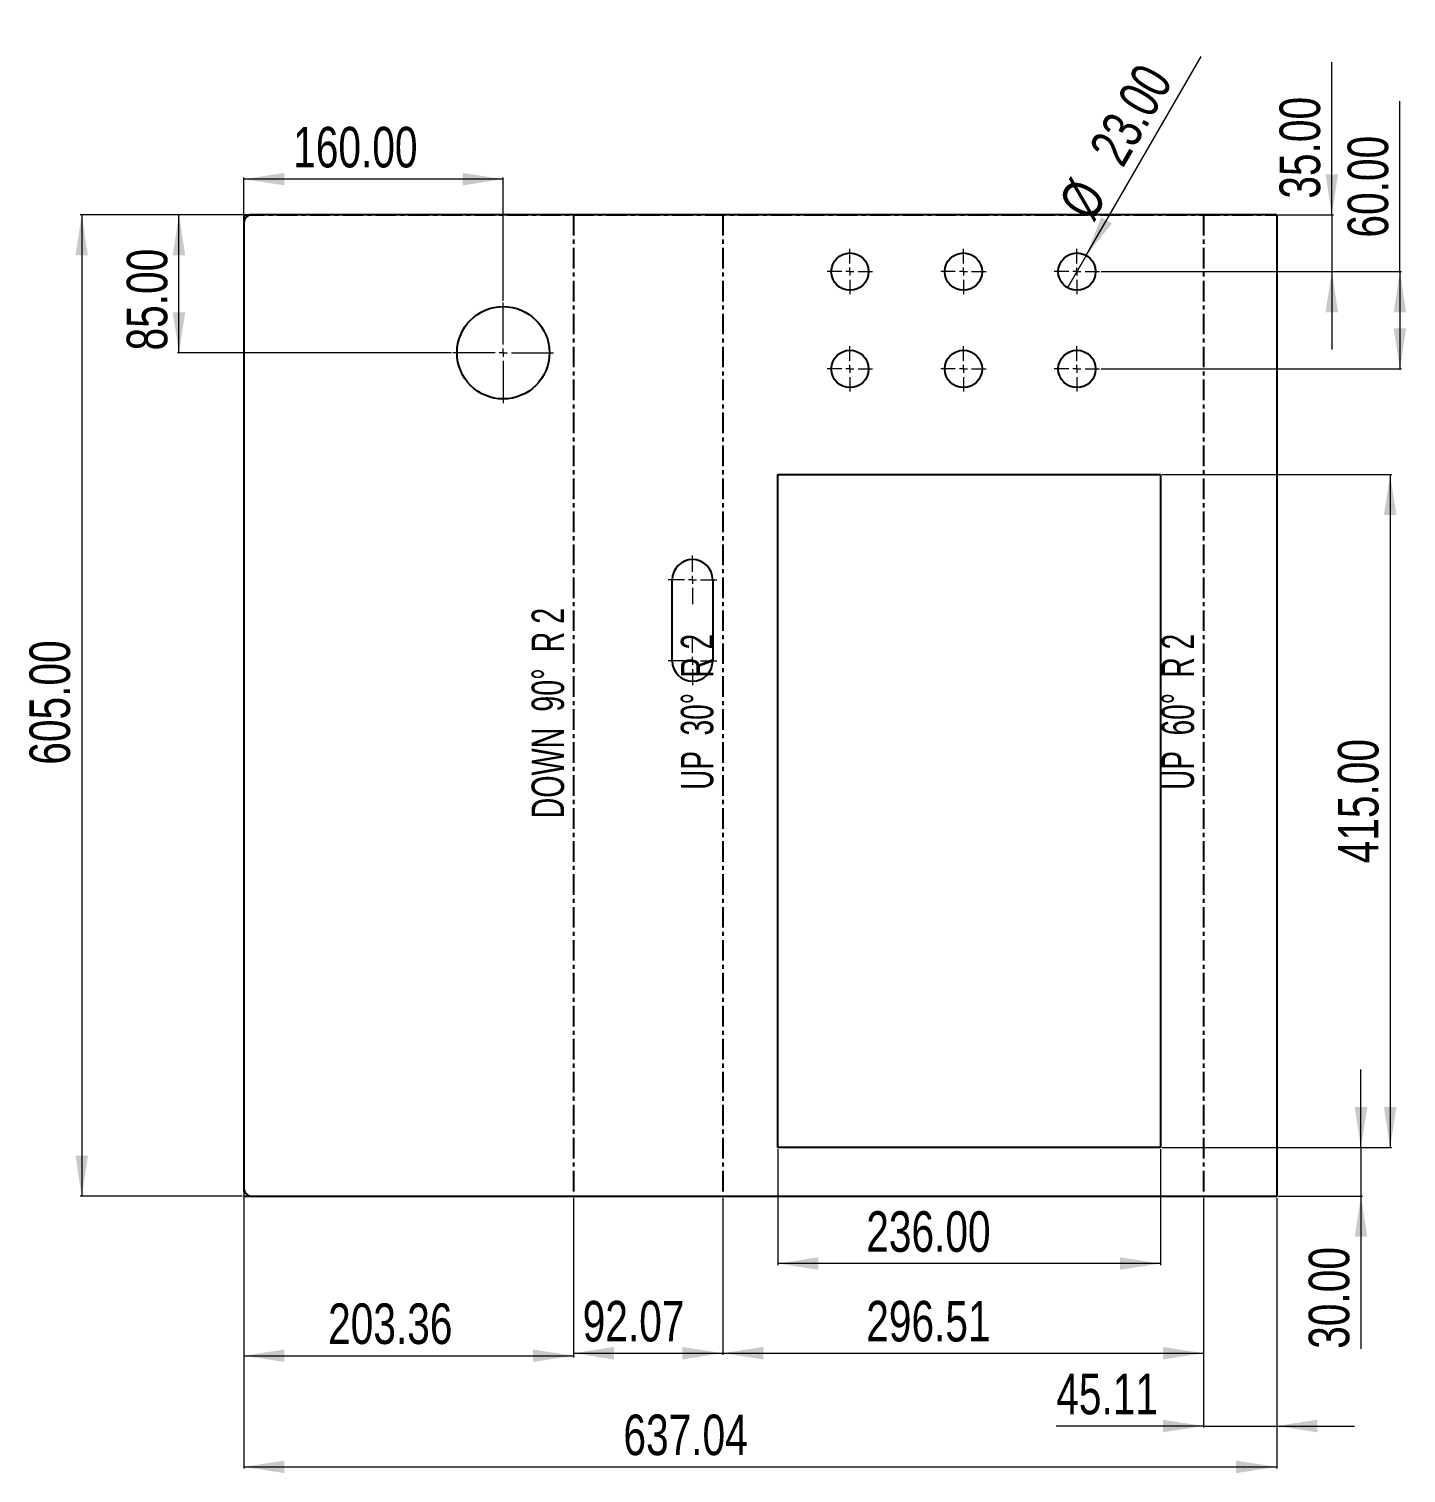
# Model space of a CAD drawing. Header units: millimetres. Extents: x 159 to 1846, y 117 to 2241.
# Drawn here: x 363 to 1212, y 117 to 1008 of the extents above; entities that cross this region are included whole.
import ezdxf

# ---------------------------------------------------------------- set-up
doc = ezdxf.new("R2010")
doc.units = ezdxf.units.MM
doc.linetypes.add('CENTERX2', pattern=[20.32, 12.7, -2.54, 2.54, -2.54])
doc.styles.add('SLDTEXTSTYLE0', font='TXT', dxfattribs={"width": 0.75})
doc.styles.add('SLDTEXTSTYLE2', font='TXT', dxfattribs={"width": 0.660714})
doc.styles.add('SLDTEXTSTYLE3', font='TXT', dxfattribs={"width": 0.645833})
doc.dimstyles.new('SLDDIMSTYLE0', dxfattribs={"dimtxt": 25, "dimasz": 25, "dimexe": 0, "dimexo": 0.0625, "dimgap": 6.25, "dimtad": 1, "dimrnd": 1e-09, "dimzin": 12, "dimdsep": 46, "dimtxsty": 'SLDTEXTSTYLE0', "dimsah": 1, "dimcen": 0.09, "dimadec": 0, "dimazin": 3, "dimtfac": 1, "dimtofl": 0, "dimtmove": 0, "dimatfit": 3, "dimfxl": 1, "dimfrac": 2, "dimtolj": 1, "dimtzin": 12, "dimarcsym": 0})
doc.dimstyles.new('SLDDIMSTYLE1', dxfattribs={"dimtxt": 25, "dimasz": 25, "dimexe": 0, "dimexo": 0.0625, "dimgap": 6.25, "dimtad": 1, "dimrnd": 1e-09, "dimzin": 4, "dimdsep": 46, "dimtxsty": 'SLDTEXTSTYLE0', "dimsah": 1, "dimcen": 0.09, "dimadec": 0, "dimazin": 1, "dimtfac": 1, "dimtofl": 0, "dimtmove": 0, "dimatfit": 3, "dimfxl": 1, "dimfrac": 2, "dimtolj": 1, "dimtzin": 12, "dimarcsym": 0})
doc.dimstyles.new('SLDDIMSTYLE2', dxfattribs={"dimtxt": 25, "dimasz": 25, "dimexe": 0, "dimexo": 0.0625, "dimgap": 6.25, "dimtad": 1, "dimrnd": 1e-09, "dimzin": 4, "dimdsep": 46, "dimtxsty": 'SLDTEXTSTYLE0', "dimsah": 1, "dimcen": 0.09, "dimadec": 0, "dimazin": 1, "dimtfac": 1, "dimtmove": 0, "dimatfit": 0, "dimfxl": 1, "dimfrac": 2, "dimtolj": 1, "dimtzin": 12, "dimarcsym": 0})
doc.dimstyles.new('SLDDIMSTYLE4', dxfattribs={"dimtxt": 25, "dimasz": 25, "dimexe": 0, "dimexo": 0.0625, "dimgap": 6.25, "dimtad": 1, "dimrnd": 1e-09, "dimzin": 12, "dimdsep": 46, "dimtxsty": 'SLDTEXTSTYLE0', "dimsah": 1, "dimcen": 0.09, "dimadec": 0, "dimazin": 3, "dimtfac": 1, "dimtmove": 0, "dimatfit": 0, "dimfxl": 1, "dimfrac": 2, "dimtolj": 1, "dimtzin": 12, "dimarcsym": 0})
doc.dimstyles.new('SLDDIMSTYLE5', dxfattribs={"dimtxt": 25, "dimasz": 25, "dimexe": 0, "dimexo": 0.0625, "dimgap": 6.25, "dimtad": 1, "dimrnd": 1e-09, "dimzin": 4, "dimdsep": 46, "dimtxsty": 'SLDTEXTSTYLE0', "dimblk1": 'NONE', "dimsah": 1, "dimcen": 0, "dimadec": 0, "dimazin": 1, "dimtfac": 1, "dimtmove": 0, "dimatfit": 3, "dimldrblk": 'NONE', "dimfxl": 1, "dimfrac": 2, "dimtolj": 1, "dimtzin": 12, "dimarcsym": 0})

# ---------------------------------------------------------------- blocks, each defined once
blk = doc.blocks.new('_D_17')
at = {"color": 7, "linetype": 'Continuous', "lineweight": 18}
for p, q in [((495.38, 292.08), (495.38, 120.27)), ((1132.42, 287.08), (1132.42, 120.27)), ((495.38, 121.27), (1132.42, 121.27))]:
    blk.add_line(p, q, dxfattribs=at)
for points in [[(495.38, 121.27), (520.38, 117.42), (520.38, 125.12)], [(1132.42, 121.27), (1107.42, 125.12), (1107.42, 117.42)]]:
    blk.add_solid(points, dxfattribs=at)
at = {"color": 7, "linetype": 'Continuous', "lineweight": 18, "insert": (729.5, 153.5), "char_height": 25, "attachment_point": 1, "style": 'SLDTEXTSTYLE0'}
blk.add_mtext('637.04', dxfattribs=at)
blk = doc.blocks.new('_D_18')
at = {"color": 7, "linetype": 'Continuous', "lineweight": 18}
for p, q in [((499.38, 893.08), (394.38, 893.08)), ((395.38, 893.08), (395.38, 288.08)), ((494.38, 288.08), (394.38, 288.08))]:
    blk.add_line(p, q, dxfattribs=at)
for points in [[(395.38, 893.08), (391.53, 868.08), (399.23, 868.08)], [(395.38, 288.08), (399.23, 313.08), (391.53, 313.08)]]:
    blk.add_solid(points, dxfattribs=at)
at = {"color": 7, "linetype": 'Continuous', "lineweight": 18, "insert": (363.15, 554.11), "char_height": 25, "attachment_point": 1, "rotation": 90, "style": 'SLDTEXTSTYLE0'}
blk.add_mtext('605.00', dxfattribs=at)
blk = doc.blocks.new('_D_19')
at = {"color": 7, "linetype": 'Continuous', "lineweight": 18}
for p, q in [((495.38, 889.08), (495.38, 916.08)), ((655.38, 915.08), (495.38, 915.08)), ((655.38, 840.08), (655.38, 916.08))]:
    blk.add_line(p, q, dxfattribs=at)
for points in [[(495.38, 915.08), (520.38, 911.24), (520.38, 918.93)], [(655.38, 915.08), (630.38, 918.93), (630.38, 911.24)]]:
    blk.add_solid(points, dxfattribs=at)
at = {"color": 7, "linetype": 'Continuous', "lineweight": 18, "insert": (525.82, 947.31), "char_height": 25, "attachment_point": 1, "style": 'SLDTEXTSTYLE0'}
blk.add_mtext('160.00', dxfattribs=at)
blk = doc.blocks.new('_D_20')
at = {"color": 7, "linetype": 'Continuous', "lineweight": 18}
for p, q in [((499.38, 893.08), (454.38, 893.08)), ((455.38, 808.08), (455.38, 893.08)), ((623.38, 808.08), (454.38, 808.08))]:
    blk.add_line(p, q, dxfattribs=at)
for points in [[(455.38, 893.08), (451.53, 868.08), (459.23, 868.08)], [(455.38, 808.08), (459.23, 833.08), (451.53, 833.08)]]:
    blk.add_solid(points, dxfattribs=at)
at = {"color": 7, "linetype": 'Continuous', "lineweight": 18, "insert": (423.15, 809.47), "char_height": 25, "attachment_point": 1, "rotation": 90, "style": 'SLDTEXTSTYLE0'}
blk.add_mtext('85.00', dxfattribs=at)
blk = doc.blocks.new('_D_21')
at = {"color": 7, "linetype": 'Continuous', "lineweight": 18}
for p, q in [((824.75, 317.08), (824.75, 245.61)), ((1060.75, 317.08), (1060.75, 245.61)), ((1060.75, 246.61), (824.75, 246.61))]:
    blk.add_line(p, q, dxfattribs=at)
for points in [[(824.75, 246.61), (849.75, 242.77), (849.75, 250.46)], [(1060.75, 246.61), (1035.75, 250.46), (1035.75, 242.77)]]:
    blk.add_solid(points, dxfattribs=at)
at = {"color": 7, "linetype": 'Continuous', "lineweight": 18, "insert": (879.27, 278.84), "char_height": 25, "attachment_point": 1, "style": 'SLDTEXTSTYLE0'}
blk.add_mtext('236.00', dxfattribs=at)
blk = doc.blocks.new('_D_22')
at = {"color": 7, "linetype": 'Continuous', "lineweight": 18}
for p, q in [((1061.75, 733.08), (1203.42, 733.08)), ((1202.42, 733.08), (1202.42, 318.08)), ((1061.75, 318.08), (1203.42, 318.08))]:
    blk.add_line(p, q, dxfattribs=at)
for points in [[(1202.42, 733.08), (1198.58, 708.08), (1206.27, 708.08)], [(1202.42, 318.08), (1206.27, 343.08), (1198.58, 343.08)]]:
    blk.add_solid(points, dxfattribs=at)
at = {"color": 7, "linetype": 'Continuous', "lineweight": 18, "insert": (1170.2, 493.3), "char_height": 25, "attachment_point": 1, "rotation": 90, "style": 'SLDTEXTSTYLE0'}
blk.add_mtext('415.00', dxfattribs=at)
blk = doc.blocks.new('_D_23')
at = {"color": 7, "linetype": 'Continuous', "lineweight": 18}
for p, q in [((1208.42, 858.08), (1208.42, 963.11)), ((1024.21, 858.08), (1209.42, 858.08)), ((1208.42, 858.08), (1208.42, 798.08)), ((1024.21, 798.08), (1209.42, 798.08))]:
    blk.add_line(p, q, dxfattribs=at)
for points in [[(1208.42, 858.08), (1204.58, 833.08), (1212.27, 833.08)], [(1208.42, 798.08), (1212.27, 823.08), (1204.58, 823.08)]]:
    blk.add_solid(points, dxfattribs=at)
at = {"color": 7, "linetype": 'Continuous', "lineweight": 18, "insert": (1176.2, 879.05), "char_height": 25, "attachment_point": 1, "rotation": 90, "style": 'SLDTEXTSTYLE0'}
blk.add_mtext('60.00', dxfattribs=at)
blk = doc.blocks.new('_D_24')
at = {"color": 7, "linetype": 'Continuous', "lineweight": 18}
for q in [(1085.75, 990.65), (1003.46, 848.12)]:
    blk.add_line((1014.96, 868.04), q, dxfattribs=at)
blk.add_solid([(1014.96, 868.04), (1030.79, 887.77), (1024.13, 891.62)], dxfattribs=at)
at = {"color": 7, "linetype": 'Continuous', "lineweight": 18, "char_height": 25, "attachment_point": 1, "rotation": 60, "style": 'SLDTEXTSTYLE0'}
for s, insert in [('23.00', (1015.88, 933.93)), ('%%c', (997.01, 900.48))]:
    blk.add_mtext(s, dxfattribs=dict(at, insert=insert))
blk = doc.blocks.new('_NONE')
blk = doc.blocks.new('_D_25')
at = {"color": 7, "linetype": 'Continuous', "lineweight": 18}
for p, q in [((1184.42, 318.08), (1184.42, 366.16)), ((1061.75, 318.08), (1185.42, 318.08)), ((1184.42, 318.08), (1184.42, 288.08)), ((1133.42, 288.08), (1185.42, 288.08)), ((1184.42, 288.08), (1184.42, 194.05))]:
    blk.add_line(p, q, dxfattribs=at)
for points in [[(1184.42, 318.08), (1188.27, 343.08), (1180.58, 343.08)], [(1184.42, 288.08), (1180.58, 263.08), (1188.27, 263.08)]]:
    blk.add_solid(points, dxfattribs=at)
at = {"color": 7, "linetype": 'Continuous', "lineweight": 18, "insert": (1152.2, 194.05), "char_height": 25, "attachment_point": 1, "rotation": 90, "style": 'SLDTEXTSTYLE0'}
blk.add_mtext('30.00', dxfattribs=at)
blk = doc.blocks.new('_D_26')
at = {"color": 7, "linetype": 'Continuous', "lineweight": 18}
for p, q in [((495.38, 287.08), (495.38, 188.79)), ((698.74, 287.08), (698.74, 188.79)), ((495.38, 189.79), (698.74, 189.79))]:
    blk.add_line(p, q, dxfattribs=at)
for points in [[(495.38, 189.79), (520.38, 185.95), (520.38, 193.64)], [(698.74, 189.79), (673.74, 193.64), (673.74, 185.95)]]:
    blk.add_solid(points, dxfattribs=at)
at = {"color": 7, "linetype": 'Continuous', "lineweight": 18, "insert": (547.35, 222.02), "char_height": 25, "attachment_point": 1, "style": 'SLDTEXTSTYLE0'}
blk.add_mtext('203.36', dxfattribs=at)
blk = doc.blocks.new('_D_27')
at = {"color": 7, "linetype": 'Continuous', "lineweight": 18}
for p, q in [((698.74, 287.08), (698.74, 190.36)), ((790.81, 287.08), (790.81, 190.36)), ((698.74, 191.36), (790.81, 191.36))]:
    blk.add_line(p, q, dxfattribs=at)
for points in [[(698.74, 191.36), (723.74, 187.51), (723.74, 195.2)], [(790.81, 191.36), (765.81, 195.2), (765.81, 187.51)]]:
    blk.add_solid(points, dxfattribs=at)
at = {"color": 7, "linetype": 'Continuous', "lineweight": 18, "insert": (704.39, 223.58), "char_height": 25, "attachment_point": 1, "style": 'SLDTEXTSTYLE0'}
blk.add_mtext('92.07', dxfattribs=at)
blk = doc.blocks.new('_D_28')
at = {"color": 7, "linetype": 'Continuous', "lineweight": 18}
for p, q in [((790.81, 287.08), (790.81, 190.36)), ((1087.32, 287.08), (1087.32, 190.36)), ((790.81, 191.36), (1087.32, 191.36))]:
    blk.add_line(p, q, dxfattribs=at)
for points in [[(790.81, 191.36), (815.81, 187.51), (815.81, 195.2)], [(1087.32, 191.36), (1062.32, 195.2), (1062.32, 187.51)]]:
    blk.add_solid(points, dxfattribs=at)
at = {"color": 7, "linetype": 'Continuous', "lineweight": 18, "insert": (879.27, 223.58), "char_height": 25, "attachment_point": 1, "style": 'SLDTEXTSTYLE0'}
blk.add_mtext('296.51', dxfattribs=at)
blk = doc.blocks.new('_D_29')
at = {"color": 7, "linetype": 'Continuous', "lineweight": 18}
for p, q in [((1087.32, 287.08), (1087.32, 145.46)), ((1132.42, 287.08), (1132.42, 145.46)), ((1087.32, 146.46), (996.46, 146.46)), ((1087.32, 146.46), (1132.42, 146.46)), ((1132.42, 146.46), (1180.5, 146.46))]:
    blk.add_line(p, q, dxfattribs=at)
for points in [[(1087.32, 146.46), (1062.32, 150.31), (1062.32, 142.62)], [(1132.42, 146.46), (1157.42, 142.62), (1157.42, 150.31)]]:
    blk.add_solid(points, dxfattribs=at)
at = {"color": 7, "linetype": 'Continuous', "lineweight": 18, "insert": (996.46, 178.69), "char_height": 25, "attachment_point": 1, "style": 'SLDTEXTSTYLE0'}
blk.add_mtext('45.11', dxfattribs=at)
blk = doc.blocks.new('_D_30')
at = {"color": 7, "linetype": 'Continuous', "lineweight": 18}
for p, q in [((1166.42, 893.08), (1166.42, 987.11)), ((1133.42, 893.08), (1167.42, 893.08)), ((1166.42, 893.08), (1166.42, 858.08)), ((1024.21, 858.08), (1167.42, 858.08)), ((1166.42, 858.08), (1166.42, 810.01))]:
    blk.add_line(p, q, dxfattribs=at)
for points in [[(1166.42, 893.08), (1170.27, 918.08), (1162.58, 918.08)], [(1166.42, 858.08), (1162.58, 833.08), (1170.27, 833.08)]]:
    blk.add_solid(points, dxfattribs=at)
at = {"color": 7, "linetype": 'Continuous', "lineweight": 18, "insert": (1134.2, 903.05), "char_height": 25, "attachment_point": 1, "rotation": 90, "style": 'SLDTEXTSTYLE0'}
blk.add_mtext('35.00', dxfattribs=at)
blk = doc.blocks.new('SW_CENTERMARKSYMBOL_2')
at = {"color": 0, "linetype": 'Continuous', "lineweight": 18}
for p, q in [((0, 5), (0, 14)), ((-5, 0), (-14, 0)), ((0, 0), (-2.5, 0)), ((0, 0), (0, 2.5)), ((0, 0), (0, -2.5)), ((0, 0), (2.5, 0)), ((5, 0), (14, 0)), ((0, -5), (0, -14))]:
    blk.add_line(p, q, dxfattribs=at)
blk = doc.blocks.new('SW_CENTERMARKSYMBOL_3')
at = {"color": 0, "linetype": 'Continuous', "lineweight": 18}
for p, q in [((0, 5), (0, 14)), ((-5, 0), (-14, 0)), ((0, 0), (-2.5, 0)), ((0, 0), (0, 2.5)), ((0, 0), (0, -2.5)), ((0, 0), (2.5, 0)), ((5, 0), (14, 0)), ((0, -5), (0, -14))]:
    blk.add_line(p, q, dxfattribs=at)
blk = doc.blocks.new('SW_CENTERMARKSYMBOL_4')
at = {"color": 0, "linetype": 'Continuous', "lineweight": 18}
for p, q in [((0, 5), (0, 14)), ((-5, 0), (-14, 0)), ((0, 0), (-2.5, 0)), ((0, 0), (0, 2.5)), ((0, 0), (0, -2.5)), ((0, 0), (2.5, 0)), ((5, 0), (14, 0)), ((0, -5), (0, -14))]:
    blk.add_line(p, q, dxfattribs=at)
blk = doc.blocks.new('SW_CENTERMARKSYMBOL_5')
at = {"color": 0, "linetype": 'Continuous', "lineweight": 18}
for p, q in [((0, 5), (0, 14)), ((-5, 0), (-14, 0)), ((0, 0), (-2.5, 0)), ((0, 0), (0, 2.5)), ((0, 0), (0, -2.5)), ((0, 0), (2.5, 0)), ((5, 0), (14, 0)), ((0, -5), (0, -14))]:
    blk.add_line(p, q, dxfattribs=at)
blk = doc.blocks.new('SW_CENTERMARKSYMBOL_6')
at = {"color": 0, "linetype": 'Continuous', "lineweight": 18}
for p, q in [((0, 5), (0, 14)), ((-5, 0), (-14, 0)), ((0, 0), (-2.5, 0)), ((0, 0), (0, 2.5)), ((0, 0), (0, -2.5)), ((0, 0), (2.5, 0)), ((5, 0), (14, 0)), ((0, -5), (0, -14))]:
    blk.add_line(p, q, dxfattribs=at)
blk = doc.blocks.new('SW_CENTERMARKSYMBOL_7')
at = {"color": 0, "linetype": 'Continuous', "lineweight": 18}
for p, q in [((0, 5), (0, 14)), ((-5, 0), (-14, 0)), ((0, 0), (-2.5, 0)), ((0, 0), (0, 2.5)), ((0, 0), (0, -2.5)), ((0, 0), (2.5, 0)), ((5, 0), (14, 0)), ((0, -5), (0, -14))]:
    blk.add_line(p, q, dxfattribs=at)
blk = doc.blocks.new('SW_CENTERMARKSYMBOL_8')
at = {"color": 0, "linetype": 'Continuous', "lineweight": 18}
for p, q in [((0, 5), (0, 31)), ((-5, 0), (-31, 0)), ((0, 0), (-2.5, 0)), ((0, 0), (0, 2.5)), ((0, 0), (0, -2.5)), ((0, 0), (2.5, 0)), ((5, 0), (31, 0)), ((0, -5), (0, -31))]:
    blk.add_line(p, q, dxfattribs=at)
blk = doc.blocks.new('SW_CENTERMARKSYMBOL_9')
at = {"color": 0, "linetype": 'Continuous', "lineweight": 18}
for p, q in [((0, 5), (0, 15)), ((-5, 0), (-15, 0)), ((0, 0), (-2.5, 0)), ((0, 0), (0, 2.5)), ((0, 0), (0, -2.5)), ((0, 0), (2.5, 0)), ((5, 0), (15, 0)), ((0, -5), (0, -15)), ((0, -45), (0, -35)), ((-5, -50), (-15, -50)), ((0, -50), (-2.5, -50)), ((0, -50), (0, -47.5)), ((0, -50), (0, -52.5)), ((0, -50), (2.5, -50)), ((5, -50), (15, -50)), ((0, -55), (0, -65))]:
    blk.add_line(p, q, dxfattribs=at)

msp = doc.modelspace()

# ---------------------------------------------------------------- linework, layer by layer
at = {"color": 7, "linetype": 'CENTERX2'}
for p, q in [((495.38068, 893.08323), (495.38063, 288.08323)), ((495.38068, 893.08323), (1132.42421, 893.08318)), ((698.73682, 893.08318), (698.73682, 288.08318)), ((790.80662, 893.08318), (790.80662, 288.08318)), ((1087.31751, 893.08318), (1087.31751, 288.08318)), ((1132.42421, 893.08318), (1132.42416, 288.08318)), ((495.38063, 288.08323), (1132.42416, 288.08318))]:
    msp.add_line(p, q, dxfattribs=at)
at = {"color": 7, "linetype": 'Continuous', "lineweight": 25}
for p, q in [((1132.42421, 893.08318), (500.38063, 893.08318)), ((1132.42421, 893.08318), (1132.42421, 288.08318)), ((495.38063, 888.08318), (495.38063, 293.08318)), ((824.74672, 733.08318), (1060.74672, 733.08318)), ((824.74672, 318.08318), (824.74672, 733.08318)), ((1060.74672, 733.08318), (1060.74672, 318.08318)), ((759.59302, 618.08318), (759.59302, 668.08318)), ((784.59302, 668.08318), (784.59302, 618.08318)), ((1060.74672, 318.08318), (824.74672, 318.08318)), ((500.38063, 288.08318), (1132.42421, 288.08318))]:
    msp.add_line(p, q, dxfattribs=at)
for centre, radius in [((869.21082, 858.08318), 11.5), ((939.21082, 858.08318), 11.5), ((1009.21082, 858.08318), 11.5), ((655.38063, 808.08318), 28.5), ((869.21082, 798.08318), 11.5), ((939.21082, 798.08318), 11.5), ((1009.21082, 798.08318), 11.5)]:
    msp.add_circle(centre, radius, dxfattribs=at)
for centre, radius, start, end in [((500.38063, 888.08318), 5, 90, 180), ((772.09302, 668.08318), 12.5, 0, 180), ((772.09302, 618.08318), 12.5, 180, 0), ((500.38063, 293.08318), 5, 180, 270)]:
    msp.add_arc(centre, radius, start, end, dxfattribs=at)

# ---------------------------------------------------------------- block references
at = {"color": 7, "linetype": 'Continuous', "lineweight": 18}
for name, p in [('SW_CENTERMARKSYMBOL_6', (869.21082, 858.08318)), ('SW_CENTERMARKSYMBOL_5', (939.21082, 858.08318)), ('SW_CENTERMARKSYMBOL_4', (1009.21082, 858.08318)), ('SW_CENTERMARKSYMBOL_8', (655.38063, 808.08318)), ('SW_CENTERMARKSYMBOL_3', (869.21082, 798.08318)), ('SW_CENTERMARKSYMBOL_7', (939.21082, 798.08318)), ('SW_CENTERMARKSYMBOL_2', (1009.21082, 798.08318)), ('SW_CENTERMARKSYMBOL_9', (772.09302, 668.08318))]:
    msp.add_blockref(name, p, dxfattribs=at)

# ---------------------------------------------------------------- texts
at = {"color": 7, "linetype": 'Continuous', "lineweight": 0, "char_height": 20, "attachment_point": 2, "rotation": 90}
for s, insert, style in [('DOWN  90°  R 2', (672.86453, 585.91652), 'SLDTEXTSTYLE2'), ('UP  30°  R 2', (764.93433, 586.66651), 'SLDTEXTSTYLE3'), ('UP  60°  R 2', (1061.44523, 586.66651), 'SLDTEXTSTYLE3')]:
    msp.add_mtext(s, dxfattribs=dict(at, insert=insert, style=style))

# ---------------------------------------------------------------- dimensions: what is measured, and where the dimension line sits
at = {"color": 7, "linetype": 'Continuous', "lineweight": 18}
dim = msp.add_diameter_dim_2p(p1=(1003.46082, 848.12389), p2=(1014.96082, 868.04247), dimstyle='SLDDIMSTYLE5', dxfattribs=at)
dim.commit()
dim.dimension.update_dxf_attribs({"geometry": '_D_24', "text_midpoint": (1056.20513, 939.4797), "dimtype": 163})
for base, p1, p2, angle, dimstyle, picture, middle in [((1166.42421, 858.08318), (1132.42421, 893.08318), (1023.21082, 858.08318), 90, 'SLDDIMSTYLE2', '_D_30', (1166.42421, 945.08318)), ((1208.42421, 798.08318), (1023.21082, 858.08318), (1023.21082, 798.08318), 90, 'SLDDIMSTYLE1', '_D_23', (1208.42421, 921.08318)), ((395.3806, 288.08324), (500.38063, 893.08318), (495.38063, 288.08323), 89.99999553, 'SLDDIMSTYLE1', '_D_18', (395.38063, 605.48267)), ((455.38063, 893.08318), (624.38063, 808.08318), (500.38063, 893.08318), 90, 'SLDDIMSTYLE1', '_D_20', (455.38063, 851.49853)), ((1202.42421, 318.08318), (1060.74672, 733.08318), (1060.74672, 318.08318), 90, 'SLDDIMSTYLE1', '_D_22', (1202.42421, 544.66753)), ((1184.42421, 288.08318), (1060.74672, 318.08318), (1132.42421, 288.08318), 90, 'SLDDIMSTYLE2', '_D_25', (1184.42421, 236.08318)), ((1132.42421, 121.27067), (495.38063, 293.08318), (1132.42421, 288.08318), 0, 'SLDDIMSTYLE0', '_D_17', (780.87324, 121.27067))]:
    dim = msp.add_linear_dim(base=base, p1=p1, p2=p2, angle=angle, dimstyle=dimstyle, dxfattribs=at)
    dim.commit()
    dim.dimension.update_dxf_attribs({"geometry": picture, "text_midpoint": middle, "dimtype": 160})
for base, p1, p2, dimstyle, picture, middle in [((495.38063, 915.08318), (655.38063, 839.08318), (495.38063, 888.08318), 'SLDDIMSTYLE1', '_D_19', (577.19203, 915.08318)), ((824.74672, 246.61342), (1060.74672, 318.08318), (824.74672, 318.08318), 'SLDDIMSTYLE1', '_D_21', (930.64195, 246.61342)), ((698.73682, 189.79333), (495.38063, 288.08323), (698.73682, 288.08318), 'SLDDIMSTYLE0', '_D_26', (598.71883, 189.79333)), ((790.80662, 191.35662), (698.73682, 288.08318), (790.80662, 288.08318), 'SLDDIMSTYLE0', '_D_27', (746.41897, 191.35662)), ((1087.31751, 191.35662), (790.80662, 288.08318), (1087.31751, 288.08318), 'SLDDIMSTYLE0', '_D_28', (930.64195, 191.35662)), ((1132.42421, 146.46439), (1087.31751, 288.08318), (1132.42421, 288.08318), 'SLDDIMSTYLE4', '_D_29', (1038.48798, 146.46439))]:
    dim = msp.add_linear_dim(base=base, p1=p1, p2=p2, dimstyle=dimstyle, dxfattribs=at)
    dim.commit()
    dim.dimension.update_dxf_attribs({"geometry": picture, "text_midpoint": middle, "dimtype": 160})

doc.saveas('drawing.dxf')
